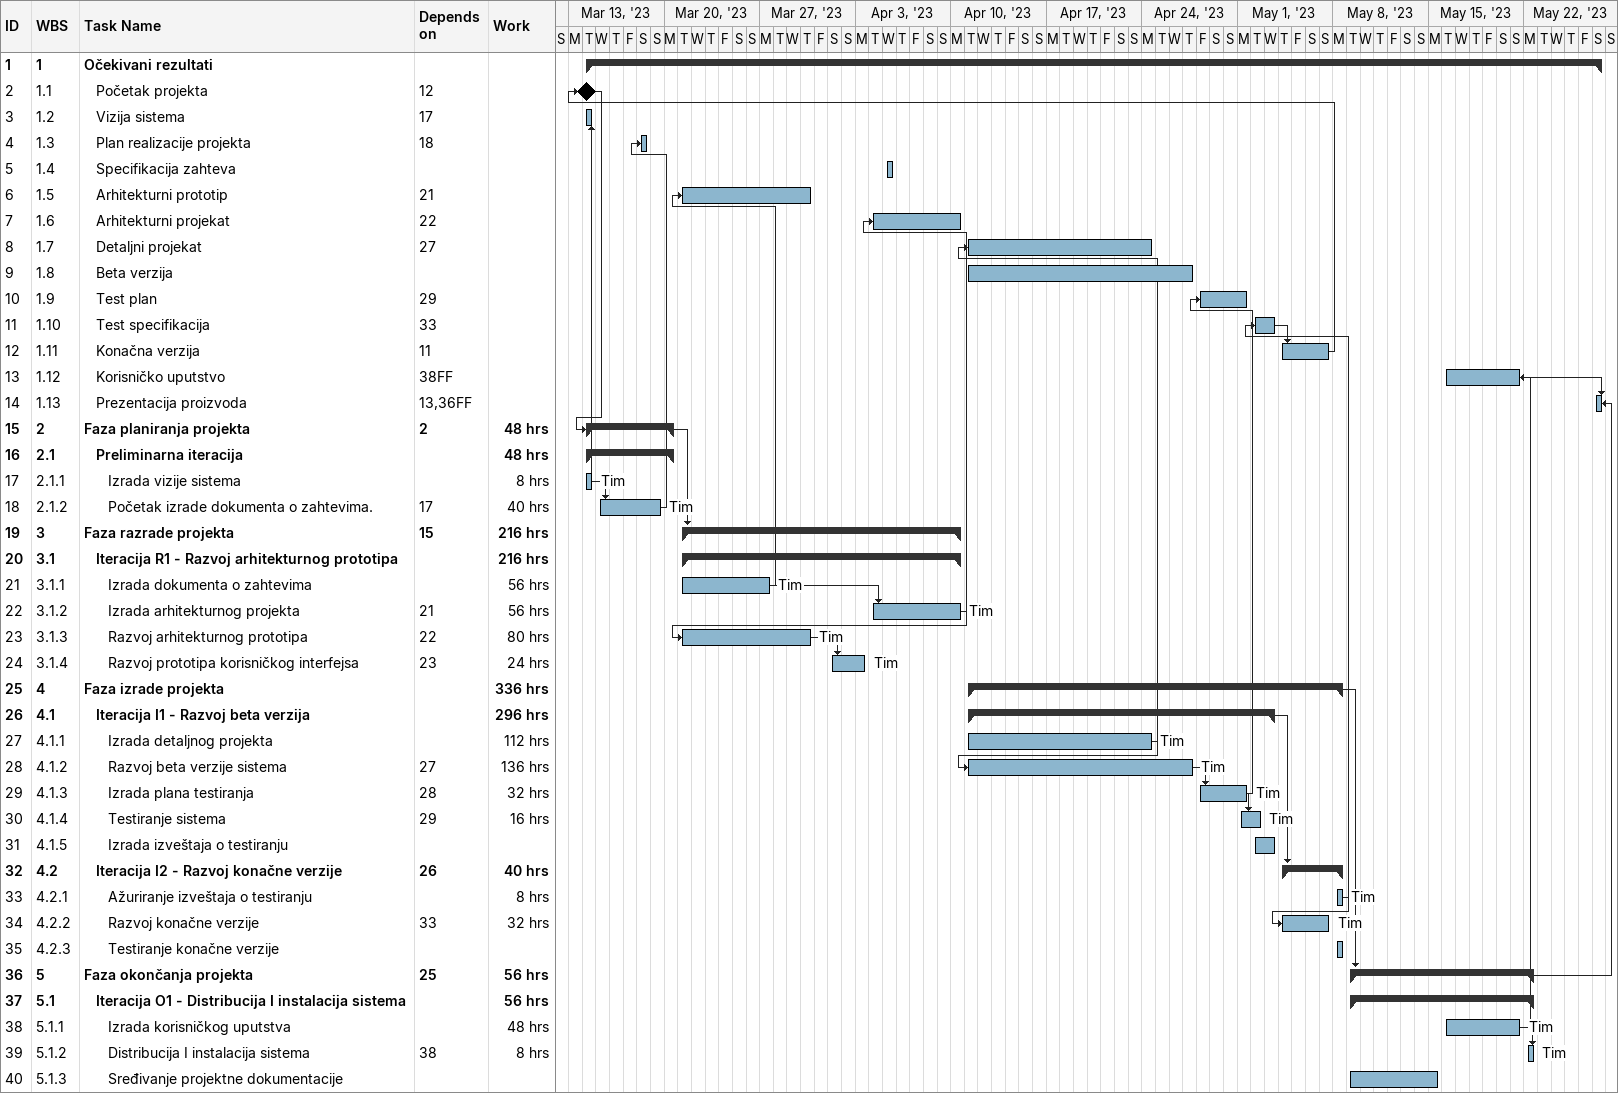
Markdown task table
| ID | WBS | Task | Start | Finish | Predecessors | Resources | Work (h) |
|---|---|---|---|---|---|---|---|
| 1 | 1 | **Očekivani rezultati** | 2023-03-14 | 2023-05-27 |  |  |  |
| 2 | 1.1 | Početak projekta (milestone) | 2023-03-14 | 2023-03-14 | 12 |  |  |
| 3 | 1.2 | Vizija sistema | 2023-03-14 | 2023-03-14 | 17 |  |  |
| 4 | 1.3 | Plan realizacije projekta | 2023-03-18 | 2023-03-18 | 18 |  |  |
| 5 | 1.4 | Specifikacija zahteva | 2023-04-05 | 2023-04-05 |  |  |  |
| 6 | 1.5 | Arhitekturni prototip | 2023-03-21 | 2023-03-30 | 21 |  |  |
| 7 | 1.6 | Arhitekturni projekat | 2023-04-04 | 2023-04-10 | 22 |  |  |
| 8 | 1.7 | Detaljni projekat | 2023-04-11 | 2023-04-24 | 27 |  |  |
| 9 | 1.8 | Beta verzija | 2023-04-11 | 2023-04-27 |  |  |  |
| 10 | 1.9 | Test plan | 2023-04-28 | 2023-05-01 | 29 |  |  |
| 11 | 1.10 | Test specifikacija | 2023-05-02 | 2023-05-03 | 33 |  |  |
| 12 | 1.11 | Konačna verzija | 2023-05-04 | 2023-05-07 | 11 |  |  |
| 13 | 1.12 | Korisničko uputstvo | 2023-05-16 | 2023-05-21 | 38FF |  |  |
| 14 | 1.13 | Prezentacija proizvoda | 2023-05-27 | 2023-05-27 | 13, 36FF |  |  |
| 15 | 2 | **Faza planiranja projekta** | 2023-03-14 | 2023-03-20 | 2 |  | 48 |
| 16 | 2.1 | **Preliminarna iteracija** | 2023-03-14 | 2023-03-20 |  |  | 48 |
| 17 | 2.1.1 | Izrada vizije sistema | 2023-03-14 | 2023-03-14 |  | Tim | 8 |
| 18 | 2.1.2 | Početak izrade dokumenta o zahtevima. | 2023-03-15 | 2023-03-19 | 17 | Tim | 40 |
| 19 | 3 | **Faza razrade projekta** | 2023-03-21 | 2023-04-10 | 15 |  | 216 |
| 20 | 3.1 | **Iteracija R1 - Razvoj arhitekturnog prototipa** | 2023-03-21 | 2023-04-10 |  |  | 216 |
| 21 | 3.1.1 | Izrada dokumenta o zahtevima | 2023-03-21 | 2023-03-27 |  | Tim | 56 |
| 22 | 3.1.2 | Izrada arhitekturnog projekta | 2023-04-04 | 2023-04-10 | 21 | Tim | 56 |
| 23 | 3.1.3 | Razvoj arhitekturnog prototipa | 2023-03-21 | 2023-03-30 | 22 | Tim | 80 |
| 24 | 3.1.4 | Razvoj prototipa korisničkog interfejsa | 2023-04-01 | 2023-04-03 | 23 | Tim | 24 |
| 25 | 4 | **Faza izrade projekta** | 2023-04-11 | 2023-05-08 |  |  | 336 |
| 26 | 4.1 | **Iteracija I1 - Razvoj beta verzija** | 2023-04-11 | 2023-05-03 |  |  | 296 |
| 27 | 4.1.1 | Izrada detaljnog projekta | 2023-04-11 | 2023-04-24 |  | Tim | 112 |
| 28 | 4.1.2 | Razvoj beta verzije sistema | 2023-04-11 | 2023-04-27 | 27 | Tim | 136 |
| 29 | 4.1.3 | Izrada plana testiranja | 2023-04-28 | 2023-05-01 | 28 | Tim | 32 |
| 30 | 4.1.4 | Testiranje sistema | 2023-05-01 | 2023-05-02 | 29 | Tim | 16 |
| 31 | 4.1.5 | Izrada izveštaja o testiranju | 2023-05-02 | 2023-05-03 |  |  |  |
| 32 | 4.2 | **Iteracija I2 - Razvoj konačne verzije** | 2023-05-04 | 2023-05-08 | 26 |  | 40 |
| 33 | 4.2.1 | Ažuriranje izveštaja o testiranju | 2023-05-08 | 2023-05-08 |  | Tim | 8 |
| 34 | 4.2.2 | Razvoj konačne verzije | 2023-05-04 | 2023-05-07 | 33 | Tim | 32 |
| 35 | 4.2.3 | Testiranje konačne verzije | 2023-05-08 | 2023-05-08 |  |  |  |
| 36 | 5 | **Faza okončanja projekta** | 2023-05-09 | 2023-05-22 | 25 |  | 56 |
| 37 | 5.1 | **Iteracija O1 - Distribucija I instalacija sistema** | 2023-05-09 | 2023-05-22 |  |  | 56 |
| 38 | 5.1.1 | Izrada korisničkog uputstva | 2023-05-16 | 2023-05-21 |  | Tim | 48 |
| 39 | 5.1.2 | Distribucija I instalacija sistema | 2023-05-22 | 2023-05-22 | 38 | Tim | 8 |
| 40 | 5.1.3 | Sređivanje projektne dokumentacije | 2023-05-09 | 2023-05-15 |  |  |  |
